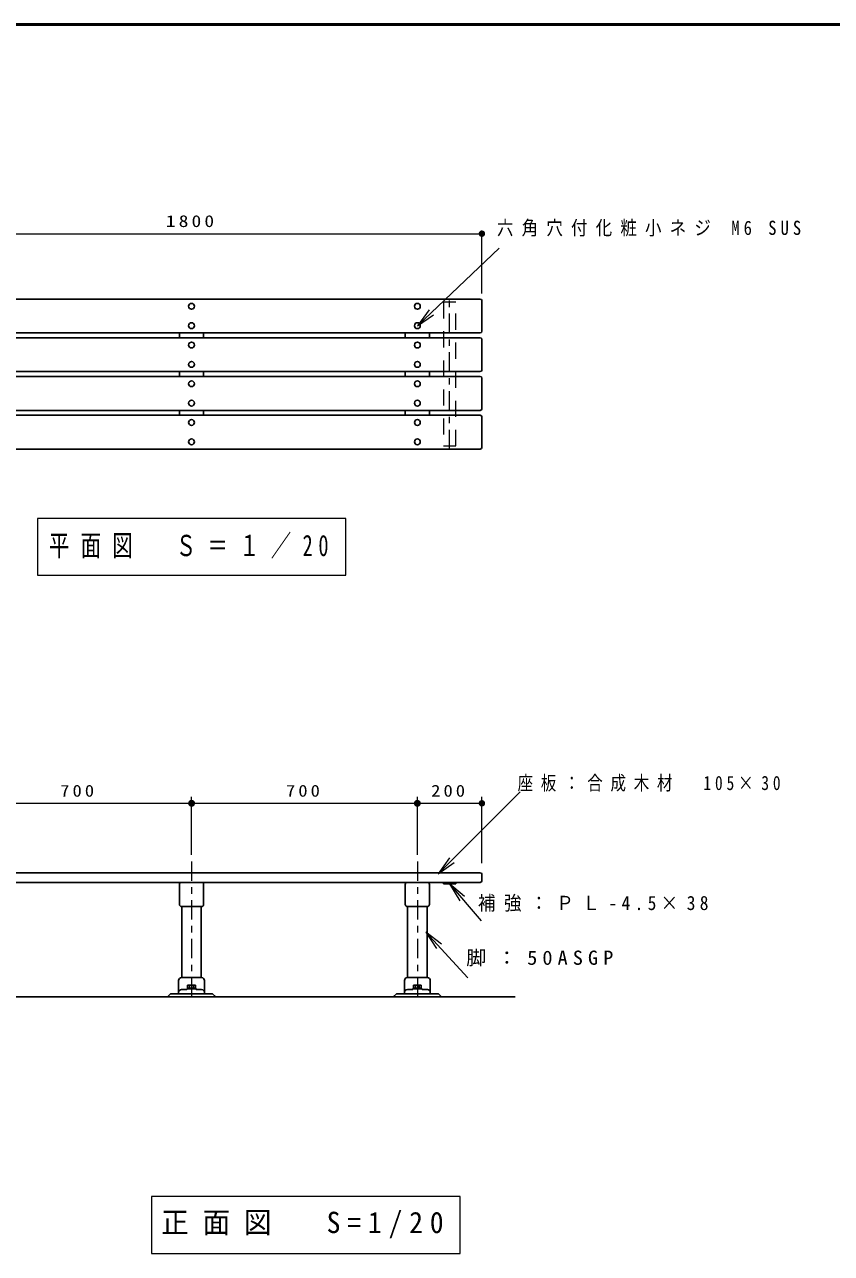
# Model space of a CAD drawing. Units: millimetres on the paper, scale 1:20. Extents: x -365 to 0, y -56 to 257.
# Drawn here: x -291.6 to -166.5, y 66.6 to 257 of the extents above; entities that cross this region are included whole.
import ezdxf

# ---------------------------------------------------------------- set-up
doc = ezdxf.new("R2010")
doc.units = ezdxf.units.MM
doc.linetypes.add('USER1', pattern=[4.5, 2.5, -2])
doc.linetypes.add('USER2', pattern=[6, 3, -1, 1, -1])
doc.layers.add('LY_1', color=7, linetype='Continuous', lineweight=25)
doc.layers.add('LY_3', color=7, linetype='Continuous', lineweight=13)
doc.styles.add('ＭＳ ゴシック', font='')
doc.styles.get('ＭＳ ゴシック').set_extended_font_data('MS Gothic')

# ---------------------------------------------------------------- blocks, each defined once
blk = doc.blocks.new('open_arrow')
at = {"color": 0, "linetype": 'Continuous', "lineweight": -2}
blk.add_lwpolyline([(7.5, 1.25), (0, 0), (7.5, -1.25)], dxfattribs=at)
blk = doc.blocks.new('filled_dot')
at = {"color": 0, "linetype": 'Continuous', "lineweight": -2, "const_width": 1.25}
blk.add_lwpolyline([(-0.625, 0, 1), (0.625, 0, 1)], format="xyb", close=True, dxfattribs=at)

msp = doc.modelspace()

# ---------------------------------------------------------------- linework, layer by layer
at = {"layer": 'LY_1', "lineweight": 13}
for p, q in [((-220.717, 215.353), (-220.717, 225.103)), ((-310.717, 224.603), (-220.717, 224.603)), ((-230.717, 210.353), (-218.058, 222.385)), ((-289.617, 180.503), (-289.617, 171.703)), ((-241.817, 180.503), (-289.617, 180.503)), ((-241.817, 171.703), (-241.817, 180.503)), ((-289.617, 171.703), (-241.817, 171.703)), ((-265.717, 128.353), (-265.717, 137.353)), ((-230.717, 128.353), (-230.717, 137.353)), ((-227.512, 125.42), (-214.785, 138.148)), ((-220.717, 127.103), (-220.717, 137.353)), ((-300.717, 136.353), (-265.717, 136.353)), ((-265.717, 136.353), (-230.717, 136.353)), ((-230.717, 136.353), (-220.717, 136.353)), ((-225.717, 123.878), (-220.849, 118.133)), ((-229.391, 116.41), (-222.882, 109.311)), ((-271.905, 75.42), (-271.905, 66.62)), ((-224.105, 75.42), (-271.905, 75.42)), ((-224.105, 66.62), (-224.105, 75.42)), ((-271.905, 66.62), (-224.105, 66.62))]:
    msp.add_line(p, q, dxfattribs=at)
at = {"layer": 'LY_1'}
for p, q in [((-220.967, 214.478), (-310.467, 214.478)), ((-220.717, 214.228), (-220.717, 209.478)), ((-220.967, 209.228), (-310.467, 209.228)), ((-220.967, 208.478), (-310.467, 208.478)), ((-267.592, 209.228), (-267.592, 208.478)), ((-263.842, 209.228), (-263.842, 208.478)), ((-232.592, 209.228), (-232.592, 208.478)), ((-228.842, 209.228), (-228.842, 208.478)), ((-220.717, 208.228), (-220.717, 203.478)), ((-220.967, 203.228), (-310.467, 203.228)), ((-220.967, 202.478), (-310.467, 202.478)), ((-267.592, 203.228), (-267.592, 202.478)), ((-263.842, 203.228), (-263.842, 202.478)), ((-232.592, 203.228), (-232.592, 202.478)), ((-228.842, 203.228), (-228.842, 202.478)), ((-220.717, 202.228), (-220.717, 197.478)), ((-220.967, 197.228), (-310.467, 197.228)), ((-220.967, 196.478), (-310.467, 196.478)), ((-267.592, 197.228), (-267.592, 196.478)), ((-263.842, 197.228), (-263.842, 196.478)), ((-232.592, 197.228), (-232.592, 196.478)), ((-228.842, 197.228), (-228.842, 196.478)), ((-220.717, 196.228), (-220.717, 191.478)), ((-220.967, 191.228), (-310.467, 191.228)), ((-310.467, 125.603), (-220.967, 125.603)), ((-310.467, 124.103), (-220.967, 124.103)), ((-267.592, 123.783), (-267.592, 120.673)), ((-263.842, 123.783), (-263.842, 120.673)), ((-232.592, 123.783), (-232.592, 120.673)), ((-228.842, 123.783), (-228.842, 120.673)), ((-226.667, 124.103), (-226.667, 123.878)), ((-226.667, 123.878), (-224.767, 123.878)), ((-224.767, 123.878), (-224.767, 124.103)), ((-222.267, 124.103), (-224.167, 124.103)), ((-220.717, 125.353), (-220.717, 124.353)), ((-267.272, 120.353), (-264.162, 120.353)), ((-267.23, 120.353), (-267.23, 109.353)), ((-264.205, 120.353), (-264.205, 109.353)), ((-232.272, 120.353), (-229.162, 120.353)), ((-232.23, 120.353), (-232.23, 109.353)), ((-229.205, 120.353), (-229.205, 109.353)), ((-267.717, 108.903), (-267.717, 106.853)), ((-267.267, 109.353), (-264.167, 109.353)), ((-263.717, 108.903), (-263.717, 106.853)), ((-232.717, 108.903), (-232.717, 106.853)), ((-232.267, 109.353), (-229.167, 109.353)), ((-228.717, 108.903), (-228.717, 106.853)), ((-268.967, 106.853), (-269.467, 106.353)), ((-268.967, 106.853), (-262.467, 106.853)), ((-267.717, 107.053), (-267.717, 106.853)), ((-267.267, 107.503), (-266.509, 107.503)), ((-266.397, 107.574), (-266.438, 107.532)), ((-266.367, 107.718), (-266.367, 107.603)), ((-265.067, 107.718), (-266.367, 107.718)), ((-265.067, 107.603), (-266.367, 107.603)), ((-266.324, 108.168), (-266.324, 107.718)), ((-265.111, 108.168), (-266.324, 108.168)), ((-266.021, 108.168), (-266.021, 107.718)), ((-265.414, 108.168), (-265.414, 107.718)), ((-265.111, 108.168), (-265.111, 107.718)), ((-265.067, 107.718), (-265.067, 107.603)), ((-264.997, 107.532), (-265.038, 107.574)), ((-264.926, 107.503), (-264.167, 107.503)), ((-263.717, 107.053), (-263.717, 106.853)), ((-262.467, 106.853), (-261.967, 106.353)), ((-233.967, 106.853), (-234.467, 106.353)), ((-233.967, 106.853), (-227.467, 106.853)), ((-232.717, 107.053), (-232.717, 106.853)), ((-232.267, 107.503), (-231.509, 107.503)), ((-231.397, 107.574), (-231.438, 107.532)), ((-231.367, 107.718), (-231.367, 107.603)), ((-230.067, 107.718), (-231.367, 107.718)), ((-230.067, 107.603), (-231.367, 107.603)), ((-231.324, 108.168), (-231.324, 107.718)), ((-230.111, 108.168), (-231.324, 108.168)), ((-231.021, 108.168), (-231.021, 107.718)), ((-230.414, 108.168), (-230.414, 107.718)), ((-230.111, 108.168), (-230.111, 107.718)), ((-230.067, 107.718), (-230.067, 107.603)), ((-229.997, 107.532), (-230.038, 107.574)), ((-229.926, 107.503), (-229.167, 107.503)), ((-228.717, 107.053), (-228.717, 106.853)), ((-227.467, 106.853), (-226.967, 106.353)), ((-215.566, 106.353), (-296.967, 106.353))]:
    msp.add_line(p, q, dxfattribs=at)
at = {"layer": 'LY_1', "linetype": 'USER1', "lineweight": 13}
for p, q in [((-224.767, 213.978), (-226.667, 213.978)), ((-226.667, 213.978), (-226.667, 191.728)), ((-224.767, 191.728), (-224.767, 213.978)), ((-226.667, 191.728), (-224.767, 191.728))]:
    msp.add_line(p, q, dxfattribs=at)
at = {"layer": 'LY_1', "linetype": 'USER2', "lineweight": 13}
for p, q in [((-225.717, 191.228), (-225.717, 214.478)), ((-265.717, 127.353), (-265.717, 105.353)), ((-230.717, 127.353), (-230.717, 105.353))]:
    msp.add_line(p, q, dxfattribs=at)
at = {"layer": 'LY_1'}
for centre in [(-265.717, 213.353), (-230.717, 213.353), (-265.717, 210.353), (-230.717, 210.353), (-265.717, 207.353), (-230.717, 207.353), (-265.717, 204.353), (-230.717, 204.353), (-265.717, 201.353), (-230.717, 201.353), (-265.717, 198.353), (-230.717, 198.353), (-265.717, 195.353), (-230.717, 195.353), (-265.717, 192.353), (-230.717, 192.353)]:
    msp.add_circle(centre, 0.45, dxfattribs=at)
for centre, radius, start, end in [((-220.967, 214.228), 0.25, 0, 90), ((-220.967, 209.478), 0.25, 270, 0), ((-220.967, 208.228), 0.25, 0, 90), ((-220.967, 203.478), 0.25, 270, 0), ((-220.967, 202.228), 0.25, 0, 90), ((-220.967, 197.478), 0.25, 270, 0), ((-220.967, 196.228), 0.25, 0, 90), ((-220.967, 191.478), 0.25, 270, 0), ((-267.272, 123.783), 0.32, 89.99998, 179.99996), ((-264.162, 123.783), 0.32, 0, 89.99998), ((-232.272, 123.783), 0.32, 89.99998, 179.99996), ((-229.162, 123.783), 0.32, 0, 89.99998), ((-220.967, 125.353), 0.25, 0, 90), ((-220.967, 124.353), 0.25, 270.00002, 0), ((-267.272, 120.673), 0.32, 179.99998, 270.00003), ((-264.162, 120.673), 0.32, 270.00002, 0), ((-232.272, 120.673), 0.32, 179.99998, 270.00003), ((-229.162, 120.673), 0.32, 270.00002, 0), ((-267.267, 108.903), 0.45, 89.99998, 179.99996), ((-264.167, 108.903), 0.45, 0, 89.99998), ((-232.267, 108.903), 0.45, 89.99998, 179.99996), ((-229.167, 108.903), 0.45, 0, 89.99998), ((-267.267, 107.053), 0.45, 89.99998, 179.99996), ((-266.509, 107.603), 0.1, 269.99996, 315), ((-266.326, 107.503), 0.1, 89.99998, 134.99996), ((-265.109, 107.503), 0.1, 44.99995, 89.99998), ((-264.926, 107.603), 0.1, 224.99952, 269.99996), ((-264.167, 107.053), 0.45, 0, 89.99998), ((-232.267, 107.053), 0.45, 89.99998, 179.99996), ((-231.509, 107.603), 0.1, 269.99996, 315), ((-231.326, 107.503), 0.1, 89.99998, 134.99996), ((-230.109, 107.503), 0.1, 44.99995, 89.99998), ((-229.926, 107.603), 0.1, 224.99952, 269.99996), ((-229.167, 107.053), 0.45, 0, 89.99998)]:
    msp.add_arc(centre, radius, start, end, dxfattribs=at)
at = {"layer": 'LY_3', "lineweight": 50}
msp.add_line((0, 257), (-365, 257), dxfattribs=at)

# ---------------------------------------------------------------- block references
at = {"layer": 'LY_1', "lineweight": 13}
for name, p, xscale, yscale, rotation in [('filled_dot', (-220.717, 224.603), 0.4, 0.4, 180), ('open_arrow', (-230.717, 210.353), 0.4, 0.4, 43.5), ('filled_dot', (-265.717, 136.353), 0.431, 0.431, 180), ('filled_dot', (-230.717, 136.353), 0.431, 0.431, 180), ('filled_dot', (-220.717, 136.353), 0.4, 0.4, 180), ('open_arrow', (-227.512, 125.42), 0.4, 0.4, 45), ('open_arrow', (-225.717, 123.878), 0.4, 0.4, 310.3), ('open_arrow', (-229.391, 116.41), 0.4, 0.4, 312.5)]:
    msp.add_blockref(name, p, dxfattribs=dict(at, xscale=xscale, yscale=yscale, rotation=rotation))
at = {"layer": 'LY_1', "lineweight": 13, "xscale": 0.4, "yscale": 0.4}
msp.add_blockref('filled_dot', (-230.717, 136.353), dxfattribs=at)

# ---------------------------------------------------------------- texts
at = {"layer": 'LY_1', "style": 'ＭＳ ゴシック'}
for s, insert, char_height, attachment_point in [('\\T1.33;\\W1.2;1800', (-265.717, 225.603), 1.833, 8), ('\\T1.5;\\W0.85;六角穴付化粧小ネジ\\~M6\\~SUS', (-218.375, 225.385), 2.199, 4), ('\\T1.56;\\W0.7;平面図\u3000Ｓ＝１／20', (-265.717, 176.103), 3.299, 5), ('\\T1.5;\\W0.8;座板：合成木材\u3000105×30', (-215.18, 138.148), 2.199, 7), ('\\T1.33;\\W1.15;700', (-283.217, 137.353), 1.833, 8), ('\\T1.33;\\W1.15;700', (-248.217, 137.353), 1.833, 8), ('\\T1.33;\\W1.15;200', (-225.717, 137.353), 1.833, 8), ('\\T1.5;\\W0.9;補強：ＰＬ-4.5×38', (-221.327, 120.783), 2.199, 4), ('\\T1.5;\\W1.05;脚：50ASGP', (-223.147, 112.311), 2.199, 4), ('\\T1.5;\\W0.95;正面図\u3000S=1/20', (-248.005, 71.02), 3.299, 5)]:
    msp.add_mtext(s, dxfattribs=dict(at, insert=insert, char_height=char_height, attachment_point=attachment_point))

doc.saveas('drawing.dxf')
